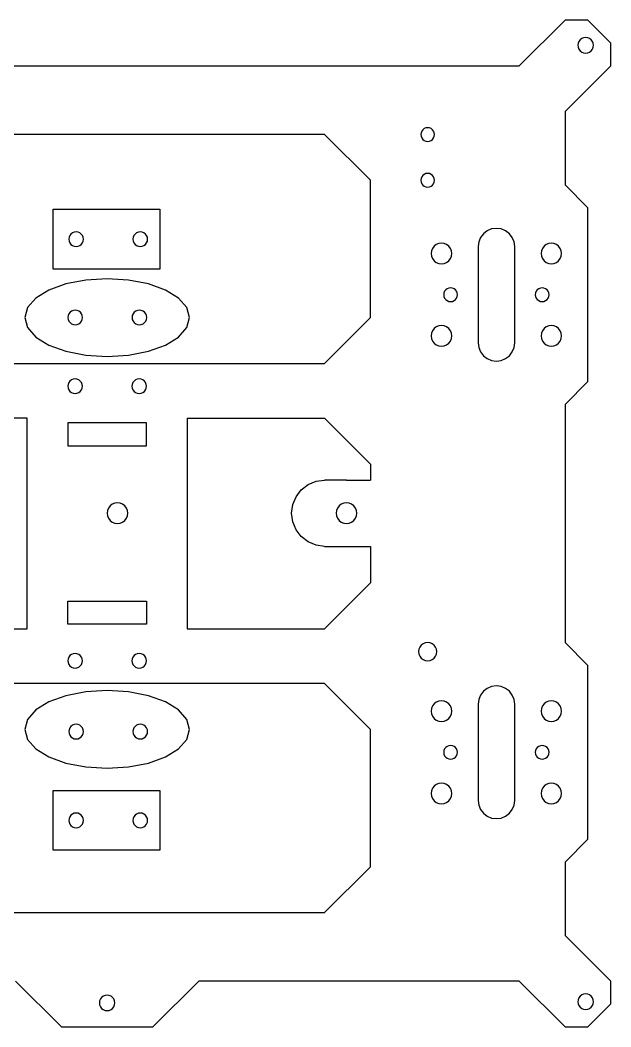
# Model space of a CAD drawing. Header units: metres. Extents: x -2794 to -2574, y 2574 to 2794.
# Drawn here: x -2703 to -2574, y 2574 to 2794 of the extents above; entities that cross this region are included whole.
import ezdxf

# ---------------------------------------------------------------- set-up
doc = ezdxf.new("R2010")
doc.units = ezdxf.units.M

msp = doc.modelspace()

# ---------------------------------------------------------------- linework, layer by layer
at = {"layer": 'Layer0'}
for p, q in [((-2594, 2784), (-2584, 2794)), ((-2579, 2794), (-2584, 2794)), ((-2574, 2789), (-2579, 2794)), ((-2580.7, 2789.7), (-2580.97, 2789.35)), ((-2580.35, 2789.97), (-2580.7, 2789.7)), ((-2579.94, 2790.14), (-2580.35, 2789.97)), ((-2579.5, 2790.2), (-2579.94, 2790.14)), ((-2579.06, 2790.14), (-2579.5, 2790.2)), ((-2578.65, 2789.97), (-2579.06, 2790.14)), ((-2578.3, 2789.7), (-2578.65, 2789.97)), ((-2578.03, 2789.35), (-2578.3, 2789.7)), ((-2581.14, 2788.94), (-2581.2, 2788.5)), ((-2581.2, 2788.5), (-2581.14, 2788.06)), ((-2580.97, 2789.35), (-2581.14, 2788.94)), ((-2581.14, 2788.06), (-2580.97, 2787.65)), ((-2580.97, 2787.65), (-2580.7, 2787.3)), ((-2578.3, 2787.3), (-2578.03, 2787.65)), ((-2577.86, 2788.94), (-2578.03, 2789.35)), ((-2578.03, 2787.65), (-2577.86, 2788.06)), ((-2577.8, 2788.5), (-2577.86, 2788.94)), ((-2577.86, 2788.06), (-2577.8, 2788.5)), ((-2574, 2784), (-2574, 2789)), ((-2580.7, 2787.3), (-2580.35, 2787.03)), ((-2580.35, 2787.03), (-2579.94, 2786.86)), ((-2579.94, 2786.86), (-2579.5, 2786.8)), ((-2579.5, 2786.8), (-2579.06, 2786.86)), ((-2579.06, 2786.86), (-2578.65, 2787.03)), ((-2578.65, 2787.03), (-2578.3, 2787.3)), ((-2774, 2784), (-2594, 2784)), ((-2574, 2784), (-2584, 2774)), ((-2584, 2774), (-2584, 2758)), ((-2615.06, 2770.06), (-2615.3, 2769.75)), ((-2614.75, 2770.3), (-2615.06, 2770.06)), ((-2614.39, 2770.45), (-2614.75, 2770.3)), ((-2614, 2770.5), (-2614.39, 2770.45)), ((-2613.61, 2770.45), (-2614, 2770.5)), ((-2613.25, 2770.3), (-2613.61, 2770.45)), ((-2612.94, 2770.06), (-2613.25, 2770.3)), ((-2612.7, 2769.75), (-2612.94, 2770.06)), ((-2636.51, 2769), (-2731.49, 2769)), ((-2626.51, 2759), (-2636.51, 2769)), ((-2615.45, 2769.39), (-2615.5, 2769)), ((-2615.5, 2769), (-2615.45, 2768.61)), ((-2615.3, 2769.75), (-2615.45, 2769.39)), ((-2615.45, 2768.61), (-2615.3, 2768.25)), ((-2615.3, 2768.25), (-2615.06, 2767.94)), ((-2615.06, 2767.94), (-2614.75, 2767.7)), ((-2614.75, 2767.7), (-2614.39, 2767.55)), ((-2613.61, 2767.55), (-2613.25, 2767.7)), ((-2613.25, 2767.7), (-2612.94, 2767.94)), ((-2612.94, 2767.94), (-2612.7, 2768.25)), ((-2612.55, 2769.39), (-2612.7, 2769.75)), ((-2612.7, 2768.25), (-2612.55, 2768.61)), ((-2612.5, 2769), (-2612.55, 2769.39)), ((-2612.55, 2768.61), (-2612.5, 2769)), ((-2614.39, 2767.55), (-2614, 2767.5)), ((-2614, 2767.5), (-2613.61, 2767.55)), ((-2626.51, 2729), (-2626.51, 2759)), ((-2615.45, 2759.39), (-2615.5, 2759)), ((-2615.5, 2759), (-2615.45, 2758.61)), ((-2615.3, 2759.75), (-2615.45, 2759.39)), ((-2615.06, 2760.06), (-2615.3, 2759.75)), ((-2614.75, 2760.3), (-2615.06, 2760.06)), ((-2614.39, 2760.45), (-2614.75, 2760.3)), ((-2614, 2760.5), (-2614.39, 2760.45)), ((-2613.61, 2760.45), (-2614, 2760.5)), ((-2613.25, 2760.3), (-2613.61, 2760.45)), ((-2612.94, 2760.06), (-2613.25, 2760.3)), ((-2612.7, 2759.75), (-2612.94, 2760.06)), ((-2612.55, 2759.39), (-2612.7, 2759.75)), ((-2612.5, 2759), (-2612.55, 2759.39)), ((-2612.55, 2758.61), (-2612.5, 2759)), ((-2615.45, 2758.61), (-2615.3, 2758.25)), ((-2615.3, 2758.25), (-2615.06, 2757.94)), ((-2615.06, 2757.94), (-2614.75, 2757.7)), ((-2614.75, 2757.7), (-2614.39, 2757.55)), ((-2614.39, 2757.55), (-2614, 2757.5)), ((-2614, 2757.5), (-2613.61, 2757.55)), ((-2613.61, 2757.55), (-2613.25, 2757.7)), ((-2613.25, 2757.7), (-2612.94, 2757.94)), ((-2612.94, 2757.94), (-2612.7, 2758.25)), ((-2612.7, 2758.25), (-2612.55, 2758.61)), ((-2584, 2758), (-2579, 2753)), ((-2695.81, 2752.68), (-2672.51, 2752.68)), ((-2695.81, 2739.58), (-2695.81, 2752.68)), ((-2672.51, 2752.68), (-2672.51, 2739.58)), ((-2579, 2715), (-2579, 2753)), ((-2601, 2747.96), (-2601.83, 2747.33)), ((-2600.04, 2748.36), (-2601, 2747.96)), ((-2599, 2748.5), (-2600.04, 2748.36)), ((-2597.97, 2748.36), (-2599, 2748.5)), ((-2597, 2747.96), (-2597.97, 2748.36)), ((-2596.17, 2747.33), (-2597, 2747.96)), ((-2692.31, 2746.54), (-2692.37, 2746.12)), ((-2692.37, 2746.12), (-2692.31, 2745.71)), ((-2692.15, 2746.92), (-2692.31, 2746.54)), ((-2692.31, 2745.71), (-2692.15, 2745.32)), ((-2691.9, 2747.26), (-2692.15, 2746.92)), ((-2691.57, 2747.51), (-2691.9, 2747.26)), ((-2691.18, 2747.67), (-2691.57, 2747.51)), ((-2690.77, 2747.72), (-2691.18, 2747.67)), ((-2690.35, 2747.67), (-2690.77, 2747.72)), ((-2689.97, 2747.51), (-2690.35, 2747.67)), ((-2689.64, 2747.26), (-2689.97, 2747.51)), ((-2689.38, 2746.92), (-2689.64, 2747.26)), ((-2689.22, 2746.54), (-2689.38, 2746.92)), ((-2689.38, 2745.32), (-2689.22, 2745.71)), ((-2689.17, 2746.12), (-2689.22, 2746.54)), ((-2689.22, 2745.71), (-2689.17, 2746.12)), ((-2678.31, 2746.54), (-2678.37, 2746.12)), ((-2678.37, 2746.12), (-2678.31, 2745.71)), ((-2678.15, 2746.92), (-2678.31, 2746.54)), ((-2678.31, 2745.71), (-2678.15, 2745.32)), ((-2677.9, 2747.26), (-2678.15, 2746.92)), ((-2677.57, 2747.51), (-2677.9, 2747.26)), ((-2677.18, 2747.67), (-2677.57, 2747.51)), ((-2676.77, 2747.72), (-2677.18, 2747.67)), ((-2676.35, 2747.67), (-2676.77, 2747.72)), ((-2675.97, 2747.51), (-2676.35, 2747.67)), ((-2675.64, 2747.26), (-2675.97, 2747.51)), ((-2675.38, 2746.92), (-2675.64, 2747.26)), ((-2675.22, 2746.54), (-2675.38, 2746.92)), ((-2675.38, 2745.32), (-2675.22, 2745.71)), ((-2675.17, 2746.12), (-2675.22, 2746.54)), ((-2675.22, 2745.71), (-2675.17, 2746.12)), ((-2602.46, 2746.5), (-2602.86, 2745.54)), ((-2601.83, 2747.33), (-2602.46, 2746.5)), ((-2595.54, 2746.5), (-2596.17, 2747.33)), ((-2595.14, 2745.54), (-2595.54, 2746.5)), ((-2692.15, 2745.32), (-2691.9, 2744.99)), ((-2691.9, 2744.99), (-2691.57, 2744.74)), ((-2691.57, 2744.74), (-2691.18, 2744.58)), ((-2691.18, 2744.58), (-2690.77, 2744.52)), ((-2690.77, 2744.52), (-2690.35, 2744.58)), ((-2690.35, 2744.58), (-2689.97, 2744.74)), ((-2689.97, 2744.74), (-2689.64, 2744.99)), ((-2689.64, 2744.99), (-2689.38, 2745.32)), ((-2678.15, 2745.32), (-2677.9, 2744.99)), ((-2677.9, 2744.99), (-2677.57, 2744.74)), ((-2677.57, 2744.74), (-2677.18, 2744.58)), ((-2677.18, 2744.58), (-2676.77, 2744.52)), ((-2676.77, 2744.52), (-2676.35, 2744.58)), ((-2676.35, 2744.58), (-2675.97, 2744.74)), ((-2675.97, 2744.74), (-2675.64, 2744.99)), ((-2675.64, 2744.99), (-2675.38, 2745.32)), ((-2613.17, 2743.58), (-2613.25, 2743)), ((-2612.95, 2744.13), (-2613.17, 2743.58)), ((-2612.59, 2744.59), (-2612.95, 2744.13)), ((-2612.13, 2744.95), (-2612.59, 2744.59)), ((-2611.58, 2745.17), (-2612.13, 2744.95)), ((-2611, 2745.25), (-2611.58, 2745.17)), ((-2610.42, 2745.17), (-2611, 2745.25)), ((-2609.88, 2744.95), (-2610.42, 2745.17)), ((-2609.41, 2744.59), (-2609.88, 2744.95)), ((-2609.05, 2744.13), (-2609.41, 2744.59)), ((-2608.83, 2743.58), (-2609.05, 2744.13)), ((-2608.75, 2743), (-2608.83, 2743.58)), ((-2602.86, 2745.54), (-2603, 2744.5)), ((-2603, 2744.5), (-2603, 2723.5)), ((-2595, 2744.5), (-2595.14, 2745.54)), ((-2595, 2723.5), (-2595, 2744.5)), ((-2589.17, 2743.58), (-2589.25, 2743)), ((-2588.95, 2744.13), (-2589.17, 2743.58)), ((-2588.59, 2744.59), (-2588.95, 2744.13)), ((-2588.13, 2744.95), (-2588.59, 2744.59)), ((-2587.58, 2745.17), (-2588.13, 2744.95)), ((-2587, 2745.25), (-2587.58, 2745.17)), ((-2586.42, 2745.17), (-2587, 2745.25)), ((-2585.88, 2744.95), (-2586.42, 2745.17)), ((-2585.41, 2744.59), (-2585.88, 2744.95)), ((-2585.05, 2744.13), (-2585.41, 2744.59)), ((-2584.83, 2743.58), (-2585.05, 2744.13)), ((-2584.75, 2743), (-2584.83, 2743.58)), ((-2613.25, 2743), (-2613.17, 2742.42)), ((-2613.17, 2742.42), (-2612.95, 2741.88)), ((-2612.95, 2741.88), (-2612.59, 2741.41)), ((-2612.59, 2741.41), (-2612.13, 2741.05)), ((-2609.88, 2741.05), (-2609.41, 2741.41)), ((-2609.41, 2741.41), (-2609.05, 2741.88)), ((-2609.05, 2741.88), (-2608.83, 2742.42)), ((-2608.83, 2742.42), (-2608.75, 2743)), ((-2589.25, 2743), (-2589.17, 2742.42)), ((-2589.17, 2742.42), (-2588.95, 2741.88)), ((-2588.95, 2741.88), (-2588.59, 2741.41)), ((-2588.59, 2741.41), (-2588.13, 2741.05)), ((-2585.88, 2741.05), (-2585.41, 2741.41)), ((-2585.41, 2741.41), (-2585.05, 2741.88)), ((-2585.05, 2741.88), (-2584.83, 2742.42)), ((-2584.83, 2742.42), (-2584.75, 2743)), ((-2672.51, 2739.58), (-2695.81, 2739.58)), ((-2612.13, 2741.05), (-2611.58, 2740.83)), ((-2611.58, 2740.83), (-2611, 2740.75)), ((-2611, 2740.75), (-2610.42, 2740.83)), ((-2610.42, 2740.83), (-2609.88, 2741.05)), ((-2588.13, 2741.05), (-2587.58, 2740.83)), ((-2587.58, 2740.83), (-2587, 2740.75)), ((-2587, 2740.75), (-2586.42, 2740.83)), ((-2586.42, 2740.83), (-2585.88, 2741.05)), ((-2688.66, 2737.2), (-2693, 2736.35)), ((-2684, 2737.49), (-2688.66, 2737.2)), ((-2679.34, 2737.2), (-2684, 2737.49)), ((-2675, 2736.35), (-2679.34, 2737.2)), ((-2696.73, 2735.01), (-2699.59, 2733.25)), ((-2693, 2736.35), (-2696.73, 2735.01)), ((-2671.27, 2735.01), (-2675, 2736.35)), ((-2668.41, 2733.25), (-2671.27, 2735.01)), ((-2610.3, 2734.75), (-2610.45, 2734.39)), ((-2610.06, 2735.06), (-2610.3, 2734.75)), ((-2609.75, 2735.3), (-2610.06, 2735.06)), ((-2609.39, 2735.45), (-2609.75, 2735.3)), ((-2609, 2735.5), (-2609.39, 2735.45)), ((-2608.61, 2735.45), (-2609, 2735.5)), ((-2608.25, 2735.3), (-2608.61, 2735.45)), ((-2607.94, 2735.06), (-2608.25, 2735.3)), ((-2607.7, 2734.75), (-2607.94, 2735.06)), ((-2607.55, 2734.39), (-2607.7, 2734.75)), ((-2590.3, 2734.75), (-2590.45, 2734.39)), ((-2590.06, 2735.06), (-2590.3, 2734.75)), ((-2589.75, 2735.3), (-2590.06, 2735.06)), ((-2589.39, 2735.45), (-2589.75, 2735.3)), ((-2589, 2735.5), (-2589.39, 2735.45)), ((-2588.61, 2735.45), (-2589, 2735.5)), ((-2588.25, 2735.3), (-2588.61, 2735.45)), ((-2587.94, 2735.06), (-2588.25, 2735.3)), ((-2587.7, 2734.75), (-2587.94, 2735.06)), ((-2587.55, 2734.39), (-2587.7, 2734.75)), ((-2699.59, 2733.25), (-2701.39, 2731.2)), ((-2666.61, 2731.2), (-2668.41, 2733.25)), ((-2610.45, 2734.39), (-2610.5, 2734)), ((-2610.5, 2734), (-2610.45, 2733.61)), ((-2610.45, 2733.61), (-2610.3, 2733.25)), ((-2610.3, 2733.25), (-2610.06, 2732.94)), ((-2610.06, 2732.94), (-2609.75, 2732.7)), ((-2609.75, 2732.7), (-2609.39, 2732.55)), ((-2609.39, 2732.55), (-2609, 2732.5)), ((-2609, 2732.5), (-2608.61, 2732.55)), ((-2608.61, 2732.55), (-2608.25, 2732.7)), ((-2608.25, 2732.7), (-2607.94, 2732.94)), ((-2607.94, 2732.94), (-2607.7, 2733.25)), ((-2607.7, 2733.25), (-2607.55, 2733.61)), ((-2607.5, 2734), (-2607.55, 2734.39)), ((-2607.55, 2733.61), (-2607.5, 2734)), ((-2590.45, 2734.39), (-2590.5, 2734)), ((-2590.5, 2734), (-2590.45, 2733.61)), ((-2590.45, 2733.61), (-2590.3, 2733.25)), ((-2590.3, 2733.25), (-2590.06, 2732.94)), ((-2590.06, 2732.94), (-2589.75, 2732.7)), ((-2589.75, 2732.7), (-2589.39, 2732.55)), ((-2589.39, 2732.55), (-2589, 2732.5)), ((-2589, 2732.5), (-2588.61, 2732.55)), ((-2588.61, 2732.55), (-2588.25, 2732.7)), ((-2588.25, 2732.7), (-2587.94, 2732.94)), ((-2587.94, 2732.94), (-2587.7, 2733.25)), ((-2587.7, 2733.25), (-2587.55, 2733.61)), ((-2587.5, 2734), (-2587.55, 2734.39)), ((-2587.55, 2733.61), (-2587.5, 2734)), ((-2701.39, 2731.2), (-2702, 2729)), ((-2691.77, 2730.41), (-2692.1, 2730.16)), ((-2691.38, 2730.57), (-2691.77, 2730.41)), ((-2690.97, 2730.63), (-2691.38, 2730.57)), ((-2690.55, 2730.57), (-2690.97, 2730.63)), ((-2690.17, 2730.41), (-2690.55, 2730.57)), ((-2689.83, 2730.16), (-2690.17, 2730.41)), ((-2677.77, 2730.41), (-2678.1, 2730.16)), ((-2677.38, 2730.57), (-2677.77, 2730.41)), ((-2676.97, 2730.63), (-2677.38, 2730.57)), ((-2676.55, 2730.57), (-2676.97, 2730.63)), ((-2676.17, 2730.41), (-2676.55, 2730.57)), ((-2675.83, 2730.16), (-2676.17, 2730.41)), ((-2666, 2729), (-2666.61, 2731.2)), ((-2702, 2729), (-2701.39, 2726.8)), ((-2692.51, 2729.44), (-2692.57, 2729.03)), ((-2692.57, 2729.03), (-2692.51, 2728.61)), ((-2692.35, 2729.83), (-2692.51, 2729.44)), ((-2692.51, 2728.61), (-2692.35, 2728.23)), ((-2692.1, 2730.16), (-2692.35, 2729.83)), ((-2692.35, 2728.23), (-2692.1, 2727.9)), ((-2689.58, 2729.83), (-2689.83, 2730.16)), ((-2689.83, 2727.9), (-2689.58, 2728.23)), ((-2689.42, 2729.44), (-2689.58, 2729.83)), ((-2689.58, 2728.23), (-2689.42, 2728.61)), ((-2689.37, 2729.03), (-2689.42, 2729.44)), ((-2689.42, 2728.61), (-2689.37, 2729.03)), ((-2678.51, 2729.44), (-2678.57, 2729.03)), ((-2678.57, 2729.03), (-2678.51, 2728.61)), ((-2678.35, 2729.83), (-2678.51, 2729.44)), ((-2678.51, 2728.61), (-2678.35, 2728.23)), ((-2678.1, 2730.16), (-2678.35, 2729.83)), ((-2678.35, 2728.23), (-2678.1, 2727.9)), ((-2675.58, 2729.83), (-2675.83, 2730.16)), ((-2675.83, 2727.9), (-2675.58, 2728.23)), ((-2675.42, 2729.44), (-2675.58, 2729.83)), ((-2675.58, 2728.23), (-2675.42, 2728.61)), ((-2675.37, 2729.03), (-2675.42, 2729.44)), ((-2675.42, 2728.61), (-2675.37, 2729.03)), ((-2666.61, 2726.8), (-2666, 2729)), ((-2636.51, 2719), (-2626.51, 2729)), ((-2701.39, 2726.8), (-2699.59, 2724.75)), ((-2692.1, 2727.9), (-2691.77, 2727.64)), ((-2691.77, 2727.64), (-2691.38, 2727.48)), ((-2691.38, 2727.48), (-2690.97, 2727.43)), ((-2690.97, 2727.43), (-2690.55, 2727.48)), ((-2690.55, 2727.48), (-2690.17, 2727.64)), ((-2690.17, 2727.64), (-2689.83, 2727.9)), ((-2678.1, 2727.9), (-2677.77, 2727.64)), ((-2677.77, 2727.64), (-2677.38, 2727.48)), ((-2677.38, 2727.48), (-2676.97, 2727.43)), ((-2676.97, 2727.43), (-2676.55, 2727.48)), ((-2676.55, 2727.48), (-2676.17, 2727.64)), ((-2676.17, 2727.64), (-2675.83, 2727.9)), ((-2668.41, 2724.75), (-2666.61, 2726.8)), ((-2612.95, 2726.13), (-2613.17, 2725.58)), ((-2612.59, 2726.59), (-2612.95, 2726.13)), ((-2612.13, 2726.95), (-2612.59, 2726.59)), ((-2611.58, 2727.17), (-2612.13, 2726.95)), ((-2611, 2727.25), (-2611.58, 2727.17)), ((-2610.42, 2727.17), (-2611, 2727.25)), ((-2609.88, 2726.95), (-2610.42, 2727.17)), ((-2609.41, 2726.59), (-2609.88, 2726.95)), ((-2609.05, 2726.13), (-2609.41, 2726.59)), ((-2608.83, 2725.58), (-2609.05, 2726.13)), ((-2588.95, 2726.13), (-2589.17, 2725.58)), ((-2588.59, 2726.59), (-2588.95, 2726.13)), ((-2588.13, 2726.95), (-2588.59, 2726.59)), ((-2587.58, 2727.17), (-2588.13, 2726.95)), ((-2587, 2727.25), (-2587.58, 2727.17)), ((-2586.42, 2727.17), (-2587, 2727.25)), ((-2585.88, 2726.95), (-2586.42, 2727.17)), ((-2585.41, 2726.59), (-2585.88, 2726.95)), ((-2585.05, 2726.13), (-2585.41, 2726.59)), ((-2584.83, 2725.58), (-2585.05, 2726.13)), ((-2699.59, 2724.75), (-2696.73, 2722.99)), ((-2671.27, 2722.99), (-2668.41, 2724.75)), ((-2613.17, 2725.58), (-2613.25, 2725)), ((-2613.25, 2725), (-2613.17, 2724.42)), ((-2613.17, 2724.42), (-2612.95, 2723.88)), ((-2612.95, 2723.88), (-2612.59, 2723.41)), ((-2609.41, 2723.41), (-2609.05, 2723.88)), ((-2609.05, 2723.88), (-2608.83, 2724.42)), ((-2608.75, 2725), (-2608.83, 2725.58)), ((-2608.83, 2724.42), (-2608.75, 2725)), ((-2589.17, 2725.58), (-2589.25, 2725)), ((-2589.25, 2725), (-2589.17, 2724.42)), ((-2589.17, 2724.42), (-2588.95, 2723.88)), ((-2588.95, 2723.88), (-2588.59, 2723.41)), ((-2585.41, 2723.41), (-2585.05, 2723.88)), ((-2585.05, 2723.88), (-2584.83, 2724.42)), ((-2584.75, 2725), (-2584.83, 2725.58)), ((-2584.83, 2724.42), (-2584.75, 2725)), ((-2696.73, 2722.99), (-2693, 2721.65)), ((-2693, 2721.65), (-2688.66, 2720.8)), ((-2679.34, 2720.8), (-2675, 2721.65)), ((-2675, 2721.65), (-2671.27, 2722.99)), ((-2612.59, 2723.41), (-2612.13, 2723.05)), ((-2612.13, 2723.05), (-2611.58, 2722.83)), ((-2611.58, 2722.83), (-2611, 2722.75)), ((-2611, 2722.75), (-2610.42, 2722.83)), ((-2610.42, 2722.83), (-2609.88, 2723.05)), ((-2609.88, 2723.05), (-2609.41, 2723.41)), ((-2603, 2723.5), (-2602.86, 2722.46)), ((-2602.86, 2722.46), (-2602.46, 2721.5)), ((-2602.46, 2721.5), (-2601.83, 2720.67)), ((-2596.17, 2720.67), (-2595.54, 2721.5)), ((-2595.54, 2721.5), (-2595.14, 2722.46)), ((-2595.14, 2722.46), (-2595, 2723.5)), ((-2588.59, 2723.41), (-2588.13, 2723.05)), ((-2588.13, 2723.05), (-2587.58, 2722.83)), ((-2587.58, 2722.83), (-2587, 2722.75)), ((-2587, 2722.75), (-2586.42, 2722.83)), ((-2586.42, 2722.83), (-2585.88, 2723.05)), ((-2585.88, 2723.05), (-2585.41, 2723.41)), ((-2688.66, 2720.8), (-2684, 2720.51)), ((-2684, 2720.51), (-2679.34, 2720.8)), ((-2601.83, 2720.67), (-2601, 2720.04)), ((-2601, 2720.04), (-2600.04, 2719.64)), ((-2600.04, 2719.64), (-2599, 2719.5)), ((-2599, 2719.5), (-2597.97, 2719.64)), ((-2597.97, 2719.64), (-2597, 2720.04)), ((-2597, 2720.04), (-2596.17, 2720.67)), ((-2731.49, 2719), (-2636.51, 2719)), ((-2692.39, 2714.8), (-2692.55, 2714.41)), ((-2692.13, 2715.13), (-2692.39, 2714.8)), ((-2691.8, 2715.39), (-2692.13, 2715.13)), ((-2691.41, 2715.55), (-2691.8, 2715.39)), ((-2691, 2715.6), (-2691.41, 2715.55)), ((-2690.59, 2715.55), (-2691, 2715.6)), ((-2690.2, 2715.39), (-2690.59, 2715.55)), ((-2689.87, 2715.13), (-2690.2, 2715.39)), ((-2689.61, 2714.8), (-2689.87, 2715.13)), ((-2689.45, 2714.41), (-2689.61, 2714.8)), ((-2678.39, 2714.8), (-2678.55, 2714.41)), ((-2678.13, 2715.13), (-2678.39, 2714.8)), ((-2677.8, 2715.39), (-2678.13, 2715.13)), ((-2677.41, 2715.55), (-2677.8, 2715.39)), ((-2677, 2715.6), (-2677.41, 2715.55)), ((-2676.59, 2715.55), (-2677, 2715.6)), ((-2676.2, 2715.39), (-2676.59, 2715.55)), ((-2675.87, 2715.13), (-2676.2, 2715.39)), ((-2675.61, 2714.8), (-2675.87, 2715.13)), ((-2675.45, 2714.41), (-2675.61, 2714.8)), ((-2579, 2715), (-2584, 2710)), ((-2692.55, 2714.41), (-2692.6, 2714)), ((-2692.6, 2714), (-2692.55, 2713.59)), ((-2692.55, 2713.59), (-2692.39, 2713.2)), ((-2692.39, 2713.2), (-2692.13, 2712.87)), ((-2692.13, 2712.87), (-2691.8, 2712.61)), ((-2691.8, 2712.61), (-2691.41, 2712.45)), ((-2690.59, 2712.45), (-2690.2, 2712.61)), ((-2690.2, 2712.61), (-2689.87, 2712.87)), ((-2689.87, 2712.87), (-2689.61, 2713.2)), ((-2689.61, 2713.2), (-2689.45, 2713.59)), ((-2689.4, 2714), (-2689.45, 2714.41)), ((-2689.45, 2713.59), (-2689.4, 2714)), ((-2678.55, 2714.41), (-2678.6, 2714)), ((-2678.6, 2714), (-2678.55, 2713.59)), ((-2678.55, 2713.59), (-2678.39, 2713.2)), ((-2678.39, 2713.2), (-2678.13, 2712.87)), ((-2678.13, 2712.87), (-2677.8, 2712.61)), ((-2677.8, 2712.61), (-2677.41, 2712.45)), ((-2676.59, 2712.45), (-2676.2, 2712.61)), ((-2676.2, 2712.61), (-2675.87, 2712.87)), ((-2675.87, 2712.87), (-2675.61, 2713.2)), ((-2675.61, 2713.2), (-2675.45, 2713.59)), ((-2675.4, 2714), (-2675.45, 2714.41)), ((-2675.45, 2713.59), (-2675.4, 2714)), ((-2691.41, 2712.45), (-2691, 2712.4)), ((-2691, 2712.4), (-2690.59, 2712.45)), ((-2677.41, 2712.45), (-2677, 2712.4)), ((-2677, 2712.4), (-2676.59, 2712.45)), ((-2584, 2710), (-2584, 2658)), ((-2701.49, 2707), (-2731.49, 2707)), ((-2701.49, 2661), (-2701.49, 2707)), ((-2692.6, 2706), (-2692.6, 2701)), ((-2675.4, 2706), (-2692.6, 2706)), ((-2675.4, 2701), (-2675.4, 2706)), ((-2666.51, 2707), (-2636.51, 2707)), ((-2666.51, 2707), (-2666.51, 2661)), ((-2636.51, 2707), (-2626.51, 2697)), ((-2692.6, 2701), (-2675.4, 2701)), ((-2626.51, 2697), (-2626.51, 2693.5)), ((-2640.11, 2692.51), (-2638.38, 2693.24)), ((-2638.38, 2693.24), (-2636.51, 2693.5)), ((-2631.75, 2693.5), (-2636.51, 2693.5)), ((-2631.75, 2693.5), (-2626.51, 2693.5)), ((-2642.75, 2689.86), (-2641.6, 2691.36)), ((-2641.6, 2691.36), (-2640.11, 2692.51)), ((-2682.33, 2688.42), (-2682.88, 2688.2)), ((-2681.75, 2688.5), (-2682.33, 2688.42)), ((-2681.17, 2688.42), (-2681.75, 2688.5)), ((-2680.63, 2688.2), (-2681.17, 2688.42)), ((-2643.47, 2688.12), (-2642.75, 2689.86)), ((-2632.33, 2688.42), (-2632.88, 2688.2)), ((-2631.75, 2688.5), (-2632.33, 2688.42)), ((-2631.17, 2688.42), (-2631.75, 2688.5)), ((-2630.63, 2688.2), (-2631.17, 2688.42)), ((-2683.92, 2686.83), (-2684, 2686.25)), ((-2684, 2686.25), (-2683.92, 2685.67)), ((-2683.7, 2687.38), (-2683.92, 2686.83)), ((-2683.34, 2687.84), (-2683.7, 2687.38)), ((-2682.88, 2688.2), (-2683.34, 2687.84)), ((-2680.16, 2687.84), (-2680.63, 2688.2)), ((-2679.8, 2687.38), (-2680.16, 2687.84)), ((-2679.58, 2686.83), (-2679.8, 2687.38)), ((-2679.5, 2686.25), (-2679.58, 2686.83)), ((-2679.58, 2685.67), (-2679.5, 2686.25)), ((-2643.71, 2686.25), (-2643.47, 2688.12)), ((-2643.47, 2684.38), (-2643.71, 2686.25)), ((-2633.92, 2686.83), (-2634, 2686.25)), ((-2634, 2686.25), (-2633.92, 2685.67)), ((-2633.7, 2687.38), (-2633.92, 2686.83)), ((-2633.34, 2687.84), (-2633.7, 2687.38)), ((-2632.88, 2688.2), (-2633.34, 2687.84)), ((-2630.16, 2687.84), (-2630.63, 2688.2)), ((-2629.8, 2687.38), (-2630.16, 2687.84)), ((-2629.58, 2686.83), (-2629.8, 2687.38)), ((-2629.5, 2686.25), (-2629.58, 2686.83)), ((-2629.58, 2685.67), (-2629.5, 2686.25)), ((-2683.92, 2685.67), (-2683.7, 2685.13)), ((-2683.7, 2685.13), (-2683.34, 2684.66)), ((-2683.34, 2684.66), (-2682.88, 2684.3)), ((-2682.88, 2684.3), (-2682.33, 2684.08)), ((-2682.33, 2684.08), (-2681.75, 2684)), ((-2681.75, 2684), (-2681.17, 2684.08)), ((-2681.17, 2684.08), (-2680.63, 2684.3)), ((-2680.63, 2684.3), (-2680.16, 2684.66)), ((-2680.16, 2684.66), (-2679.8, 2685.13)), ((-2679.8, 2685.13), (-2679.58, 2685.67)), ((-2642.75, 2682.64), (-2643.47, 2684.38)), ((-2633.92, 2685.67), (-2633.7, 2685.13)), ((-2633.7, 2685.13), (-2633.34, 2684.66)), ((-2633.34, 2684.66), (-2632.88, 2684.3)), ((-2632.88, 2684.3), (-2632.33, 2684.08)), ((-2632.33, 2684.08), (-2631.75, 2684)), ((-2631.75, 2684), (-2631.17, 2684.08)), ((-2631.17, 2684.08), (-2630.63, 2684.3)), ((-2630.63, 2684.3), (-2630.16, 2684.66)), ((-2630.16, 2684.66), (-2629.8, 2685.13)), ((-2629.8, 2685.13), (-2629.58, 2685.67)), ((-2641.6, 2681.14), (-2642.75, 2682.64)), ((-2640.11, 2679.99), (-2641.6, 2681.14)), ((-2638.38, 2679.26), (-2640.11, 2679.99)), ((-2636.51, 2679), (-2638.38, 2679.26)), ((-2636.51, 2679), (-2631.75, 2679)), ((-2631.75, 2679), (-2626.51, 2679)), ((-2626.51, 2679), (-2626.51, 2671)), ((-2636.51, 2661), (-2626.51, 2671)), ((-2692.6, 2662), (-2692.6, 2667)), ((-2692.6, 2667), (-2675.4, 2667)), ((-2675.4, 2667), (-2675.4, 2662)), ((-2675.4, 2662), (-2692.6, 2662)), ((-2731.49, 2661), (-2701.49, 2661)), ((-2666.51, 2661), (-2636.51, 2661)), ((-2615, 2657.73), (-2615.41, 2657.41)), ((-2614.52, 2657.93), (-2615, 2657.73)), ((-2614, 2658), (-2614.52, 2657.93)), ((-2613.48, 2657.93), (-2614, 2658)), ((-2613, 2657.73), (-2613.48, 2657.93)), ((-2612.59, 2657.41), (-2613, 2657.73)), ((-2584, 2658), (-2579, 2653)), ((-2691.41, 2655.55), (-2691.8, 2655.39)), ((-2691, 2655.6), (-2691.41, 2655.55)), ((-2690.59, 2655.55), (-2691, 2655.6)), ((-2690.2, 2655.39), (-2690.59, 2655.55)), ((-2677.41, 2655.55), (-2677.8, 2655.39)), ((-2677, 2655.6), (-2677.41, 2655.55)), ((-2676.59, 2655.55), (-2677, 2655.6)), ((-2676.2, 2655.39), (-2676.59, 2655.55)), ((-2615.93, 2656.52), (-2616, 2656)), ((-2616, 2656), (-2615.93, 2655.48)), ((-2615.73, 2657), (-2615.93, 2656.52)), ((-2615.93, 2655.48), (-2615.73, 2655)), ((-2615.41, 2657.41), (-2615.73, 2657)), ((-2612.27, 2657), (-2612.59, 2657.41)), ((-2612.07, 2656.52), (-2612.27, 2657)), ((-2612.27, 2655), (-2612.07, 2655.48)), ((-2612, 2656), (-2612.07, 2656.52)), ((-2612.07, 2655.48), (-2612, 2656)), ((-2692.55, 2654.41), (-2692.6, 2654)), ((-2692.6, 2654), (-2692.55, 2653.59)), ((-2692.39, 2654.8), (-2692.55, 2654.41)), ((-2692.55, 2653.59), (-2692.39, 2653.2)), ((-2692.13, 2655.13), (-2692.39, 2654.8)), ((-2692.39, 2653.2), (-2692.13, 2652.87)), ((-2691.8, 2655.39), (-2692.13, 2655.13)), ((-2689.87, 2655.13), (-2690.2, 2655.39)), ((-2689.61, 2654.8), (-2689.87, 2655.13)), ((-2689.87, 2652.87), (-2689.61, 2653.2)), ((-2689.45, 2654.41), (-2689.61, 2654.8)), ((-2689.61, 2653.2), (-2689.45, 2653.59)), ((-2689.4, 2654), (-2689.45, 2654.41)), ((-2689.45, 2653.59), (-2689.4, 2654)), ((-2678.55, 2654.41), (-2678.6, 2654)), ((-2678.6, 2654), (-2678.55, 2653.59)), ((-2678.39, 2654.8), (-2678.55, 2654.41)), ((-2678.55, 2653.59), (-2678.39, 2653.2)), ((-2678.13, 2655.13), (-2678.39, 2654.8)), ((-2678.39, 2653.2), (-2678.13, 2652.87)), ((-2677.8, 2655.39), (-2678.13, 2655.13)), ((-2675.87, 2655.13), (-2676.2, 2655.39)), ((-2675.61, 2654.8), (-2675.87, 2655.13)), ((-2675.87, 2652.87), (-2675.61, 2653.2)), ((-2675.45, 2654.41), (-2675.61, 2654.8)), ((-2675.61, 2653.2), (-2675.45, 2653.59)), ((-2675.4, 2654), (-2675.45, 2654.41)), ((-2675.45, 2653.59), (-2675.4, 2654)), ((-2615.73, 2655), (-2615.41, 2654.59)), ((-2615.41, 2654.59), (-2615, 2654.27)), ((-2615, 2654.27), (-2614.52, 2654.07)), ((-2614.52, 2654.07), (-2614, 2654)), ((-2614, 2654), (-2613.48, 2654.07)), ((-2613.48, 2654.07), (-2613, 2654.27)), ((-2613, 2654.27), (-2612.59, 2654.59)), ((-2612.59, 2654.59), (-2612.27, 2655)), ((-2692.13, 2652.87), (-2691.8, 2652.61)), ((-2691.8, 2652.61), (-2691.41, 2652.45)), ((-2691.41, 2652.45), (-2691, 2652.4)), ((-2691, 2652.4), (-2690.59, 2652.45)), ((-2690.59, 2652.45), (-2690.2, 2652.61)), ((-2690.2, 2652.61), (-2689.87, 2652.87)), ((-2678.13, 2652.87), (-2677.8, 2652.61)), ((-2677.8, 2652.61), (-2677.41, 2652.45)), ((-2677.41, 2652.45), (-2677, 2652.4)), ((-2677, 2652.4), (-2676.59, 2652.45)), ((-2676.59, 2652.45), (-2676.2, 2652.61)), ((-2676.2, 2652.61), (-2675.87, 2652.87)), ((-2579, 2615), (-2579, 2653)), ((-2636.51, 2649), (-2731.49, 2649)), ((-2626.51, 2639), (-2636.51, 2649)), ((-2688.66, 2647.2), (-2693, 2646.36)), ((-2684, 2647.49), (-2688.66, 2647.2)), ((-2679.34, 2647.2), (-2684, 2647.49)), ((-2675, 2646.36), (-2679.34, 2647.2)), ((-2601.83, 2647.33), (-2602.46, 2646.5)), ((-2601, 2647.96), (-2601.83, 2647.33)), ((-2600.04, 2648.36), (-2601, 2647.96)), ((-2599, 2648.5), (-2600.04, 2648.36)), ((-2597.97, 2648.36), (-2599, 2648.5)), ((-2597, 2647.96), (-2597.97, 2648.36)), ((-2596.17, 2647.33), (-2597, 2647.96)), ((-2595.54, 2646.5), (-2596.17, 2647.33)), ((-2696.73, 2645.01), (-2699.59, 2643.25)), ((-2693, 2646.36), (-2696.73, 2645.01)), ((-2671.27, 2645.01), (-2675, 2646.36)), ((-2668.41, 2643.25), (-2671.27, 2645.01)), ((-2612.59, 2644.59), (-2612.95, 2644.13)), ((-2612.13, 2644.95), (-2612.59, 2644.59)), ((-2611.58, 2645.17), (-2612.13, 2644.95)), ((-2611, 2645.25), (-2611.58, 2645.17)), ((-2610.42, 2645.17), (-2611, 2645.25)), ((-2609.88, 2644.95), (-2610.42, 2645.17)), ((-2609.41, 2644.59), (-2609.88, 2644.95)), ((-2609.05, 2644.13), (-2609.41, 2644.59)), ((-2602.86, 2645.54), (-2603, 2644.5)), ((-2603, 2644.5), (-2603, 2623.5)), ((-2602.46, 2646.5), (-2602.86, 2645.54)), ((-2595.14, 2645.54), (-2595.54, 2646.5)), ((-2595, 2644.5), (-2595.14, 2645.54)), ((-2595, 2623.5), (-2595, 2644.5)), ((-2588.59, 2644.59), (-2588.95, 2644.13)), ((-2588.13, 2644.95), (-2588.59, 2644.59)), ((-2587.58, 2645.17), (-2588.13, 2644.95)), ((-2587, 2645.25), (-2587.58, 2645.17)), ((-2586.42, 2645.17), (-2587, 2645.25)), ((-2585.88, 2644.95), (-2586.42, 2645.17)), ((-2585.41, 2644.59), (-2585.88, 2644.95)), ((-2585.05, 2644.13), (-2585.41, 2644.59)), ((-2699.59, 2643.25), (-2701.39, 2641.2)), ((-2666.61, 2641.2), (-2668.41, 2643.25)), ((-2613.17, 2643.58), (-2613.25, 2643)), ((-2613.25, 2643), (-2613.17, 2642.42)), ((-2612.95, 2644.13), (-2613.17, 2643.58)), ((-2613.17, 2642.42), (-2612.95, 2641.88)), ((-2608.83, 2643.58), (-2609.05, 2644.13)), ((-2609.05, 2641.88), (-2608.83, 2642.42)), ((-2608.75, 2643), (-2608.83, 2643.58)), ((-2608.83, 2642.42), (-2608.75, 2643)), ((-2589.17, 2643.58), (-2589.25, 2643)), ((-2589.25, 2643), (-2589.17, 2642.42)), ((-2588.95, 2644.13), (-2589.17, 2643.58)), ((-2589.17, 2642.42), (-2588.95, 2641.88)), ((-2584.83, 2643.58), (-2585.05, 2644.13)), ((-2585.05, 2641.88), (-2584.83, 2642.42)), ((-2584.75, 2643), (-2584.83, 2643.58)), ((-2584.83, 2642.42), (-2584.75, 2643)), ((-2701.39, 2641.2), (-2702, 2639)), ((-2691.18, 2640.07), (-2691.57, 2639.91)), ((-2690.77, 2640.12), (-2691.18, 2640.07)), ((-2690.35, 2640.07), (-2690.77, 2640.12)), ((-2689.97, 2639.91), (-2690.35, 2640.07)), ((-2677.18, 2640.07), (-2677.57, 2639.91)), ((-2676.77, 2640.12), (-2677.18, 2640.07)), ((-2676.35, 2640.07), (-2676.77, 2640.12)), ((-2675.97, 2639.91), (-2676.35, 2640.07)), ((-2666, 2639), (-2666.61, 2641.2)), ((-2612.95, 2641.88), (-2612.59, 2641.41)), ((-2612.59, 2641.41), (-2612.13, 2641.05)), ((-2612.13, 2641.05), (-2611.58, 2640.83)), ((-2611.58, 2640.83), (-2611, 2640.75)), ((-2611, 2640.75), (-2610.42, 2640.83)), ((-2610.42, 2640.83), (-2609.88, 2641.05)), ((-2609.88, 2641.05), (-2609.41, 2641.41)), ((-2609.41, 2641.41), (-2609.05, 2641.88)), ((-2588.95, 2641.88), (-2588.59, 2641.41)), ((-2588.59, 2641.41), (-2588.13, 2641.05)), ((-2588.13, 2641.05), (-2587.58, 2640.83)), ((-2587.58, 2640.83), (-2587, 2640.75)), ((-2587, 2640.75), (-2586.42, 2640.83)), ((-2586.42, 2640.83), (-2585.88, 2641.05)), ((-2585.88, 2641.05), (-2585.41, 2641.41)), ((-2585.41, 2641.41), (-2585.05, 2641.88)), ((-2702, 2639), (-2701.39, 2636.8)), ((-2692.31, 2638.94), (-2692.37, 2638.52)), ((-2692.37, 2638.52), (-2692.31, 2638.11)), ((-2692.15, 2639.32), (-2692.31, 2638.94)), ((-2692.31, 2638.11), (-2692.15, 2637.72)), ((-2691.9, 2639.66), (-2692.15, 2639.32)), ((-2691.57, 2639.91), (-2691.9, 2639.66)), ((-2689.64, 2639.66), (-2689.97, 2639.91)), ((-2689.38, 2639.32), (-2689.64, 2639.66)), ((-2689.22, 2638.94), (-2689.38, 2639.32)), ((-2689.38, 2637.72), (-2689.22, 2638.11)), ((-2689.17, 2638.52), (-2689.22, 2638.94)), ((-2689.22, 2638.11), (-2689.17, 2638.52)), ((-2678.31, 2638.94), (-2678.37, 2638.52)), ((-2678.37, 2638.52), (-2678.31, 2638.11)), ((-2678.15, 2639.32), (-2678.31, 2638.94)), ((-2678.31, 2638.11), (-2678.15, 2637.72)), ((-2677.9, 2639.66), (-2678.15, 2639.32)), ((-2677.57, 2639.91), (-2677.9, 2639.66)), ((-2675.64, 2639.66), (-2675.97, 2639.91)), ((-2675.38, 2639.32), (-2675.64, 2639.66)), ((-2675.22, 2638.94), (-2675.38, 2639.32)), ((-2675.38, 2637.72), (-2675.22, 2638.11)), ((-2675.17, 2638.52), (-2675.22, 2638.94)), ((-2675.22, 2638.11), (-2675.17, 2638.52)), ((-2666.61, 2636.8), (-2666, 2639)), ((-2626.51, 2609), (-2626.51, 2639)), ((-2701.39, 2636.8), (-2699.59, 2634.75)), ((-2692.15, 2637.72), (-2691.9, 2637.39)), ((-2691.9, 2637.39), (-2691.57, 2637.14)), ((-2691.57, 2637.14), (-2691.18, 2636.98)), ((-2691.18, 2636.98), (-2690.77, 2636.92)), ((-2690.77, 2636.92), (-2690.35, 2636.98)), ((-2690.35, 2636.98), (-2689.97, 2637.14)), ((-2689.97, 2637.14), (-2689.64, 2637.39)), ((-2689.64, 2637.39), (-2689.38, 2637.72)), ((-2678.15, 2637.72), (-2677.9, 2637.39)), ((-2677.9, 2637.39), (-2677.57, 2637.14)), ((-2677.57, 2637.14), (-2677.18, 2636.98)), ((-2677.18, 2636.98), (-2676.77, 2636.92)), ((-2676.77, 2636.92), (-2676.35, 2636.98)), ((-2676.35, 2636.98), (-2675.97, 2637.14)), ((-2675.97, 2637.14), (-2675.64, 2637.39)), ((-2675.64, 2637.39), (-2675.38, 2637.72)), ((-2668.41, 2634.75), (-2666.61, 2636.8)), ((-2699.59, 2634.75), (-2696.73, 2633)), ((-2671.27, 2633), (-2668.41, 2634.75)), ((-2610.45, 2634.39), (-2610.5, 2634)), ((-2610.5, 2634), (-2610.45, 2633.61)), ((-2610.3, 2634.75), (-2610.45, 2634.39)), ((-2610.45, 2633.61), (-2610.3, 2633.25)), ((-2610.06, 2635.06), (-2610.3, 2634.75)), ((-2609.75, 2635.3), (-2610.06, 2635.06)), ((-2609.39, 2635.45), (-2609.75, 2635.3)), ((-2609, 2635.5), (-2609.39, 2635.45)), ((-2608.61, 2635.45), (-2609, 2635.5)), ((-2608.25, 2635.3), (-2608.61, 2635.45)), ((-2607.94, 2635.06), (-2608.25, 2635.3)), ((-2607.7, 2634.75), (-2607.94, 2635.06)), ((-2607.55, 2634.39), (-2607.7, 2634.75)), ((-2607.7, 2633.25), (-2607.55, 2633.61)), ((-2607.5, 2634), (-2607.55, 2634.39)), ((-2607.55, 2633.61), (-2607.5, 2634)), ((-2590.45, 2634.39), (-2590.5, 2634)), ((-2590.5, 2634), (-2590.45, 2633.61)), ((-2590.3, 2634.75), (-2590.45, 2634.39)), ((-2590.45, 2633.61), (-2590.3, 2633.25)), ((-2590.06, 2635.06), (-2590.3, 2634.75)), ((-2589.75, 2635.3), (-2590.06, 2635.06)), ((-2589.39, 2635.45), (-2589.75, 2635.3)), ((-2589, 2635.5), (-2589.39, 2635.45)), ((-2588.61, 2635.45), (-2589, 2635.5)), ((-2588.25, 2635.3), (-2588.61, 2635.45)), ((-2587.94, 2635.06), (-2588.25, 2635.3)), ((-2587.7, 2634.75), (-2587.94, 2635.06)), ((-2587.55, 2634.39), (-2587.7, 2634.75)), ((-2587.7, 2633.25), (-2587.55, 2633.61)), ((-2587.5, 2634), (-2587.55, 2634.39)), ((-2587.55, 2633.61), (-2587.5, 2634)), ((-2696.73, 2633), (-2693, 2631.65)), ((-2693, 2631.65), (-2688.66, 2630.8)), ((-2679.34, 2630.8), (-2675, 2631.65)), ((-2675, 2631.65), (-2671.27, 2633)), ((-2610.3, 2633.25), (-2610.06, 2632.94)), ((-2610.06, 2632.94), (-2609.75, 2632.7)), ((-2609.75, 2632.7), (-2609.39, 2632.55)), ((-2609.39, 2632.55), (-2609, 2632.5)), ((-2609, 2632.5), (-2608.61, 2632.55)), ((-2608.61, 2632.55), (-2608.25, 2632.7)), ((-2608.25, 2632.7), (-2607.94, 2632.94)), ((-2607.94, 2632.94), (-2607.7, 2633.25)), ((-2590.3, 2633.25), (-2590.06, 2632.94)), ((-2590.06, 2632.94), (-2589.75, 2632.7)), ((-2589.75, 2632.7), (-2589.39, 2632.55)), ((-2589.39, 2632.55), (-2589, 2632.5)), ((-2589, 2632.5), (-2588.61, 2632.55)), ((-2588.61, 2632.55), (-2588.25, 2632.7)), ((-2588.25, 2632.7), (-2587.94, 2632.94)), ((-2587.94, 2632.94), (-2587.7, 2633.25)), ((-2688.66, 2630.8), (-2684, 2630.51)), ((-2684, 2630.51), (-2679.34, 2630.8)), ((-2612.13, 2626.95), (-2612.59, 2626.59)), ((-2611.58, 2627.17), (-2612.13, 2626.95)), ((-2611, 2627.25), (-2611.58, 2627.17)), ((-2610.42, 2627.17), (-2611, 2627.25)), ((-2609.88, 2626.95), (-2610.42, 2627.17)), ((-2609.41, 2626.59), (-2609.88, 2626.95)), ((-2588.13, 2626.95), (-2588.59, 2626.59)), ((-2587.58, 2627.17), (-2588.13, 2626.95)), ((-2587, 2627.25), (-2587.58, 2627.17)), ((-2586.42, 2627.17), (-2587, 2627.25)), ((-2585.88, 2626.95), (-2586.42, 2627.17)), ((-2585.41, 2626.59), (-2585.88, 2626.95)), ((-2695.81, 2612.58), (-2695.81, 2625.68)), ((-2695.81, 2625.68), (-2672.51, 2625.68)), ((-2672.51, 2625.68), (-2672.51, 2612.58)), ((-2613.17, 2625.58), (-2613.25, 2625)), ((-2613.25, 2625), (-2613.17, 2624.42)), ((-2612.95, 2626.13), (-2613.17, 2625.58)), ((-2612.59, 2626.59), (-2612.95, 2626.13)), ((-2609.05, 2626.13), (-2609.41, 2626.59)), ((-2608.83, 2625.58), (-2609.05, 2626.13)), ((-2608.75, 2625), (-2608.83, 2625.58)), ((-2608.83, 2624.42), (-2608.75, 2625)), ((-2589.17, 2625.58), (-2589.25, 2625)), ((-2589.25, 2625), (-2589.17, 2624.42)), ((-2588.95, 2626.13), (-2589.17, 2625.58)), ((-2588.59, 2626.59), (-2588.95, 2626.13)), ((-2585.05, 2626.13), (-2585.41, 2626.59)), ((-2584.83, 2625.58), (-2585.05, 2626.13)), ((-2584.75, 2625), (-2584.83, 2625.58)), ((-2584.83, 2624.42), (-2584.75, 2625)), ((-2613.17, 2624.42), (-2612.95, 2623.88)), ((-2612.95, 2623.88), (-2612.59, 2623.41)), ((-2612.59, 2623.41), (-2612.13, 2623.05)), ((-2612.13, 2623.05), (-2611.58, 2622.83)), ((-2611.58, 2622.83), (-2611, 2622.75)), ((-2611, 2622.75), (-2610.42, 2622.83)), ((-2610.42, 2622.83), (-2609.88, 2623.05)), ((-2609.88, 2623.05), (-2609.41, 2623.41)), ((-2609.41, 2623.41), (-2609.05, 2623.88)), ((-2609.05, 2623.88), (-2608.83, 2624.42)), ((-2603, 2623.5), (-2602.86, 2622.47)), ((-2602.86, 2622.47), (-2602.46, 2621.5)), ((-2595.54, 2621.5), (-2595.14, 2622.47)), ((-2595.14, 2622.47), (-2595, 2623.5)), ((-2589.17, 2624.42), (-2588.95, 2623.88)), ((-2588.95, 2623.88), (-2588.59, 2623.41)), ((-2588.59, 2623.41), (-2588.13, 2623.05)), ((-2588.13, 2623.05), (-2587.58, 2622.83)), ((-2587.58, 2622.83), (-2587, 2622.75)), ((-2587, 2622.75), (-2586.42, 2622.83)), ((-2586.42, 2622.83), (-2585.88, 2623.05)), ((-2585.88, 2623.05), (-2585.41, 2623.41)), ((-2585.41, 2623.41), (-2585.05, 2623.88)), ((-2585.05, 2623.88), (-2584.83, 2624.42)), ((-2691.9, 2620.26), (-2692.15, 2619.92)), ((-2691.57, 2620.51), (-2691.9, 2620.26)), ((-2691.18, 2620.67), (-2691.57, 2620.51)), ((-2690.77, 2620.72), (-2691.18, 2620.67)), ((-2690.35, 2620.67), (-2690.77, 2620.72)), ((-2689.97, 2620.51), (-2690.35, 2620.67)), ((-2689.64, 2620.26), (-2689.97, 2620.51)), ((-2689.38, 2619.92), (-2689.64, 2620.26)), ((-2677.9, 2620.26), (-2678.15, 2619.92)), ((-2677.57, 2620.51), (-2677.9, 2620.26)), ((-2677.18, 2620.67), (-2677.57, 2620.51)), ((-2676.77, 2620.72), (-2677.18, 2620.67)), ((-2676.35, 2620.67), (-2676.77, 2620.72)), ((-2675.97, 2620.51), (-2676.35, 2620.67)), ((-2675.64, 2620.26), (-2675.97, 2620.51)), ((-2675.38, 2619.92), (-2675.64, 2620.26)), ((-2602.46, 2621.5), (-2601.83, 2620.67)), ((-2601.83, 2620.67), (-2601, 2620.04)), ((-2597, 2620.04), (-2596.17, 2620.67)), ((-2596.17, 2620.67), (-2595.54, 2621.5)), ((-2692.31, 2619.54), (-2692.37, 2619.12)), ((-2692.37, 2619.12), (-2692.31, 2618.71)), ((-2692.15, 2619.92), (-2692.31, 2619.54)), ((-2692.31, 2618.71), (-2692.15, 2618.32)), ((-2692.15, 2618.32), (-2691.9, 2617.99)), ((-2689.64, 2617.99), (-2689.38, 2618.32)), ((-2689.22, 2619.54), (-2689.38, 2619.92)), ((-2689.38, 2618.32), (-2689.22, 2618.71)), ((-2689.17, 2619.12), (-2689.22, 2619.54)), ((-2689.22, 2618.71), (-2689.17, 2619.12)), ((-2678.31, 2619.54), (-2678.37, 2619.12)), ((-2678.37, 2619.12), (-2678.31, 2618.71)), ((-2678.15, 2619.92), (-2678.31, 2619.54)), ((-2678.31, 2618.71), (-2678.15, 2618.32)), ((-2678.15, 2618.32), (-2677.9, 2617.99)), ((-2675.64, 2617.99), (-2675.38, 2618.32)), ((-2675.22, 2619.54), (-2675.38, 2619.92)), ((-2675.38, 2618.32), (-2675.22, 2618.71)), ((-2675.17, 2619.12), (-2675.22, 2619.54)), ((-2675.22, 2618.71), (-2675.17, 2619.12)), ((-2601, 2620.04), (-2600.04, 2619.64)), ((-2600.04, 2619.64), (-2599, 2619.5)), ((-2599, 2619.5), (-2597.97, 2619.64)), ((-2597.97, 2619.64), (-2597, 2620.04)), ((-2691.9, 2617.99), (-2691.57, 2617.74)), ((-2691.57, 2617.74), (-2691.18, 2617.58)), ((-2691.18, 2617.58), (-2690.77, 2617.52)), ((-2690.77, 2617.52), (-2690.35, 2617.58)), ((-2690.35, 2617.58), (-2689.97, 2617.74)), ((-2689.97, 2617.74), (-2689.64, 2617.99)), ((-2677.9, 2617.99), (-2677.57, 2617.74)), ((-2677.57, 2617.74), (-2677.18, 2617.58)), ((-2677.18, 2617.58), (-2676.77, 2617.52)), ((-2676.77, 2617.52), (-2676.35, 2617.58)), ((-2676.35, 2617.58), (-2675.97, 2617.74)), ((-2675.97, 2617.74), (-2675.64, 2617.99)), ((-2579, 2615), (-2584, 2610)), ((-2672.51, 2612.58), (-2695.81, 2612.58)), ((-2584, 2610), (-2584, 2594)), ((-2636.51, 2599), (-2626.51, 2609)), ((-2731.49, 2599), (-2636.51, 2599)), ((-2584, 2594), (-2574, 2584)), ((-2694, 2574), (-2704, 2584)), ((-2664, 2584), (-2674, 2574)), ((-2594, 2584), (-2664, 2584)), ((-2584, 2574), (-2594, 2584)), ((-2574, 2579), (-2574, 2584)), ((-2684.85, 2580.72), (-2685.2, 2580.45)), ((-2684.44, 2580.89), (-2684.85, 2580.72)), ((-2684, 2580.95), (-2684.44, 2580.89)), ((-2683.56, 2580.89), (-2684, 2580.95)), ((-2683.15, 2580.72), (-2683.56, 2580.89)), ((-2682.8, 2580.45), (-2683.15, 2580.72)), ((-2580.7, 2580.7), (-2580.97, 2580.35)), ((-2580.35, 2580.97), (-2580.7, 2580.7)), ((-2579.94, 2581.14), (-2580.35, 2580.97)), ((-2579.5, 2581.2), (-2579.94, 2581.14)), ((-2579.06, 2581.14), (-2579.5, 2581.2)), ((-2578.65, 2580.97), (-2579.06, 2581.14)), ((-2578.3, 2580.7), (-2578.65, 2580.97)), ((-2578.03, 2580.35), (-2578.3, 2580.7)), ((-2685.64, 2579.69), (-2685.7, 2579.25)), ((-2685.7, 2579.25), (-2685.64, 2578.81)), ((-2685.47, 2580.1), (-2685.64, 2579.69)), ((-2685.64, 2578.81), (-2685.47, 2578.4)), ((-2685.2, 2580.45), (-2685.47, 2580.1)), ((-2685.47, 2578.4), (-2685.2, 2578.05)), ((-2682.53, 2580.1), (-2682.8, 2580.45)), ((-2682.8, 2578.05), (-2682.53, 2578.4)), ((-2682.36, 2579.69), (-2682.53, 2580.1)), ((-2682.53, 2578.4), (-2682.36, 2578.81)), ((-2682.3, 2579.25), (-2682.36, 2579.69)), ((-2682.36, 2578.81), (-2682.3, 2579.25)), ((-2581.14, 2579.94), (-2581.2, 2579.5)), ((-2581.2, 2579.5), (-2581.14, 2579.06)), ((-2580.97, 2580.35), (-2581.14, 2579.94)), ((-2581.14, 2579.06), (-2580.97, 2578.65)), ((-2580.97, 2578.65), (-2580.7, 2578.3)), ((-2579, 2574), (-2574, 2579)), ((-2578.3, 2578.3), (-2578.03, 2578.65)), ((-2577.86, 2579.94), (-2578.03, 2580.35)), ((-2578.03, 2578.65), (-2577.86, 2579.06)), ((-2577.8, 2579.5), (-2577.86, 2579.94)), ((-2577.86, 2579.06), (-2577.8, 2579.5)), ((-2685.2, 2578.05), (-2684.85, 2577.78)), ((-2684.85, 2577.78), (-2684.44, 2577.61)), ((-2684.44, 2577.61), (-2684, 2577.55)), ((-2684, 2577.55), (-2683.56, 2577.61)), ((-2683.56, 2577.61), (-2683.15, 2577.78)), ((-2683.15, 2577.78), (-2682.8, 2578.05)), ((-2580.7, 2578.3), (-2580.35, 2578.03)), ((-2580.35, 2578.03), (-2579.94, 2577.86)), ((-2579.94, 2577.86), (-2579.5, 2577.8)), ((-2579.5, 2577.8), (-2579.06, 2577.86)), ((-2579.06, 2577.86), (-2578.65, 2578.03)), ((-2578.65, 2578.03), (-2578.3, 2578.3)), ((-2694, 2574), (-2674, 2574)), ((-2584, 2574), (-2579, 2574))]:
    msp.add_line(p, q, dxfattribs=at)

doc.saveas('drawing.dxf')
